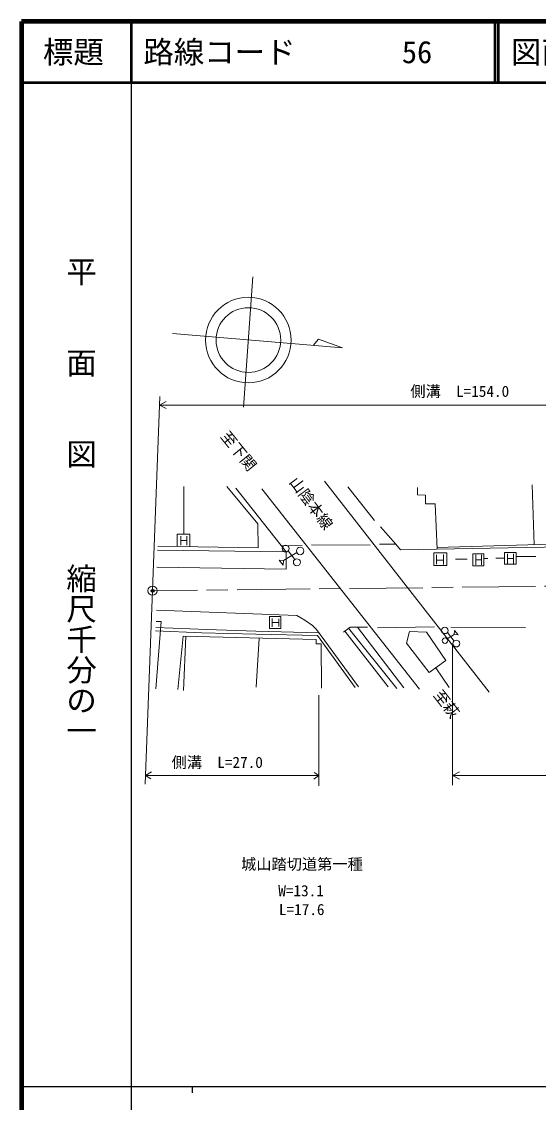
# Model space of a CAD drawing. Units: millimetres, scale not verified. Extents: x 40000 to 680000, y 20000 to 380000.
# Drawn here: x 40000 to 124880, y 202409 to 380000 of the extents above; entities that cross this region are included whole.
import ezdxf
from ezdxf.enums import TextEntityAlignment as Align

# ---------------------------------------------------------------- set-up
doc = ezdxf.new("R2010")
doc.units = ezdxf.units.MM
doc.header["$LTSCALE"] = 1000
doc.header["$PDMODE"] = 32
doc.header["$PDSIZE"] = 500
doc.linetypes.add('CHAIN', pattern=[18.5, 12, -1.5, 3.5, -1.5])
for name, color, linetype, lineweight in [('M-BMK', 2, 'CHAIN', 13), ('M-TTL', 2, 'Continuous', 140), ('M-TTL-BAND', 7, 'Continuous', 25), ('M-TTL-LINE', 7, 'Continuous', 50), ('M-TTL-TXT', 7, 'Continuous', 13), ('M-WORK', 1, 'Continuous', 13)]:
    doc.layers.add(name, color=color, linetype=linetype, lineweight=lineweight)
doc.layers.add('M-OTRS', color=6, linetype='Continuous')
doc.styles.add('@ＭＳ ゴシック', font='')
doc.styles.add('ＭＳ ゴシック', font='')
doc.styles.get('@ＭＳ ゴシック').set_extended_font_data('@MS Gothic')
doc.styles.get('ＭＳ ゴシック').set_extended_font_data('MS Gothic')

msp = doc.modelspace()

# ---------------------------------------------------------------- linework, layer by layer
at = {"layer": 'M-BMK'}
msp.add_line((161379, 287622), (61504, 286479), dxfattribs=at)
at = {"layer": 'M-OTRS'}
msp.add_point((61504, 286479), dxfattribs=at)
at = {"layer": 'M-TTL'}
for p, q in [((40000, 380000), (40000, 20000)), ((680000, 380000), (40000, 380000))]:
    msp.add_line(p, q, dxfattribs=at)
at = {"layer": 'M-TTL-BAND'}
for p, q in [((58000, 370000), (58000, 20000)), ((40000, 205000), (579000, 205000)), ((68000, 205000), (68000, 204000))]:
    msp.add_line(p, q, dxfattribs=at)
at = {"layer": 'M-TTL-LINE'}
for p, q in [((58000, 380000), (58000, 370000)), ((117750, 380000), (117750, 370000)), ((118250, 380000), (118250, 370000)), ((40000, 370000), (680000, 370000))]:
    msp.add_line(p, q, dxfattribs=at)
at = {"layer": 'M-WORK'}
for p, q in [((77986, 338040), (76457, 316661)), ((64756, 328747), (92705, 326374)), ((88752, 327793), (87889, 326783)), ((92705, 326374), (88752, 327793)), ((62722, 318415), (60291, 254676)), ((62667, 316977), (63715, 317583)), ((215096, 316977), (62667, 316977)), ((62667, 316977), (63722, 316405)), ((116805, 269809), (89739, 304480)), ((124179, 294042), (123843, 303899)), ((66643, 295751), (66643, 303617)), ((73720, 303605), (78826, 297475)), ((75175, 303322), (83464, 292874)), ((79473, 303248), (105334, 270318)), ((93572, 303566), (97959, 298009)), ((104999, 303442), (105039, 302214)), ((105039, 302214), (106316, 302205)), ((106316, 302205), (106326, 300789)), ((106326, 300789), (107930, 300789)), ((107930, 300789), (108234, 293310)), ((78826, 297475), (78845, 293555)), ((98954, 296984), (101445, 294119)), ((65576, 293750), (65576, 295751)), ((65576, 295751), (67647, 295751)), ((66129, 295434), (66129, 293989)), ((67126, 293989), (67126, 295434)), ((67647, 295751), (67647, 293720)), ((62301, 293175), (83464, 292874)), ((78845, 293555), (62352, 293797)), ((66129, 294735), (67126, 294735)), ((82676, 293867), (86059, 293943)), ((87613, 294002), (97238, 293990)), ((98772, 294138), (101445, 294119)), ((101445, 294119), (102251, 293198)), ((102251, 293198), (160518, 294287)), ((108223, 293588), (144161, 294609)), ((83029, 291455), (82325, 291512)), ((82325, 291512), (82948, 290703)), ((82948, 290703), (83029, 291455)), ((85199, 292739), (83029, 291455)), ((83464, 290023), (83464, 292874)), ((83766, 293021), (84853, 291614)), ((107699, 292726), (107699, 290634)), ((109817, 292726), (107699, 292726)), ((108128, 292396), (108128, 290839)), ((108128, 291507), (109298, 291507)), ((109298, 292445), (109298, 290817)), ((109817, 290634), (109817, 292726)), ((111284, 291663), (113211, 291663)), ((114101, 292528), (114101, 290548)), ((115922, 292528), (114101, 292528)), ((114585, 292403), (114585, 290762)), ((114585, 291563), (115562, 291563)), ((115562, 292394), (115562, 290744)), ((115922, 290548), (115922, 292528)), ((115922, 291796), (116559, 291796)), ((117868, 291860), (119318, 291860)), ((119318, 292767), (119318, 290827)), ((121226, 292767), (119318, 292767)), ((119834, 292562), (119834, 290952)), ((119834, 291770), (120818, 291770)), ((120818, 292569), (120818, 290945)), ((121226, 290827), (121226, 292767)), ((121226, 292111), (124437, 292111)), ((62193, 290335), (83464, 290023)), ((107699, 290634), (109817, 290634)), ((114101, 290548), (115922, 290548)), ((119318, 290827), (121226, 290827)), ((62180, 283290), (85191, 282435)), ((85191, 282435), (86527, 281673)), ((62071, 270342), (62907, 281427)), ((62907, 281427), (62108, 281407)), ((80698, 282272), (82592, 282272)), ((80698, 280266), (80698, 282272)), ((81141, 281913), (81141, 280557)), ((81141, 281270), (82227, 281270)), ((82227, 281873), (82227, 280584)), ((82592, 282272), (82592, 280266)), ((86527, 281673), (87784, 280772)), ((87784, 280772), (88438, 280089)), ((69597, 279542), (62009, 279899)), ((62054, 280463), (70414, 280107)), ((65653, 270255), (66514, 279001)), ((66514, 279001), (88371, 278496)), ((66595, 270084), (67000, 278990)), ((78477, 279349), (69597, 279542)), ((70414, 280107), (78462, 279839)), ((78462, 279839), (88812, 279583)), ((88616, 279115), (78477, 279349)), ((82592, 280266), (80698, 280266)), ((88438, 280089), (89814, 278228)), ((94808, 270601), (88616, 279115)), ((93980, 280507), (92871, 279675)), ((93080, 279832), (100203, 270687)), ((101628, 270419), (93711, 280306)), ((96796, 280477), (93980, 280507)), ((95166, 280494), (102768, 270527)), ((107831, 280547), (98459, 280402)), ((103224, 277863), (103699, 279763)), ((103699, 279763), (106491, 279659)), ((106491, 279659), (109684, 275041)), ((109889, 278565), (111063, 279284)), ((109942, 279643), (111032, 278203)), ((122754, 280458), (110503, 280480)), ((111063, 279284), (111112, 279963)), ((111718, 279251), (111063, 279284)), ((111112, 279963), (111718, 279251)), ((78529, 270626), (79034, 278712)), ((88371, 278496), (88357, 277764)), ((88357, 277764), (89228, 277754)), ((89228, 277754), (89240, 270498)), ((89814, 278228), (95333, 270670)), ((106922, 273037), (103224, 277863)), ((110783, 254535), (110795, 277507)), ((109684, 275041), (106922, 273037)), ((108019, 273833), (110248, 270601)), ((88840, 254433), (88840, 269307)), ((60347, 256124), (61325, 256715)), ((60347, 256124), (88840, 256124)), ((60347, 256124), (61246, 255573)), ((88840, 256124), (88006, 255521)), ((88840, 256124), (88078, 256630)), ((110784, 256127), (111914, 256702)), ((215194, 256118), (110784, 256127)), ((110784, 256127), (111901, 255522))]:
    msp.add_line(p, q, dxfattribs=at)
for centre, radius in [((77235, 327672), 7031), ((77251, 327677), 5317), ((83372, 293416), 558), ((85743, 293020), 612), ((85211, 291164), 575), ((61504, 286479), 750), ((109519, 279955), 525), ((109544, 278281), 447), ((111403, 277796), 550)]:
    msp.add_circle(centre, radius, dxfattribs=at)

# ---------------------------------------------------------------- texts
at = {"layer": 'M-TTL-BAND', "style": '@ＭＳ ゴシック'}
for s, p in [('平\u3000\u3000面\u3000\u3000図', (49777, 306475)), ('縮尺千分の一', (49777, 261030))]:
    msp.add_text(s, height=3666, rotation=270, dxfattribs=at).set_placement(p, align=Align.MIDDLE_RIGHT)
at = {"layer": 'M-TTL-TXT', "style": 'ＭＳ ゴシック'}
msp.add_text('標題', height=3666, dxfattribs=at).set_placement((48500, 375000), align=Align.MIDDLE_CENTER)
for s, p in [('路線コード       56', (60000, 375000)), ('図面コード      2-0', (120380, 375000))]:
    msp.add_text(s, height=3666, dxfattribs=at).set_placement(p, align=Align.MIDDLE_LEFT)
at = {"layer": 'M-WORK', "style": 'ＭＳ ゴシック'}
for s, p in [('側溝\u3000L=154.0', (103853, 317787)), ('側溝\u3000L=27.0', (64640, 256816)), ('城山踏切道第一種', (76047, 240092)), ('W=13.1', (82157, 235727)), ('L=17.6', (82266, 232644))]:
    msp.add_text(s, height=1833, dxfattribs=at).set_placement(p, align=Align.BOTTOM_LEFT)
for s, rotation, p in [('至下関', 309.15, (72155, 311439)), ('山陰本線', 306.637, (83414, 304008)), ('至萩', 307.89, (107113, 268961))]:
    msp.add_text(s, height=1833, rotation=rotation, dxfattribs=at).set_placement(p, align=Align.BOTTOM_LEFT)

doc.saveas('drawing.dxf')
